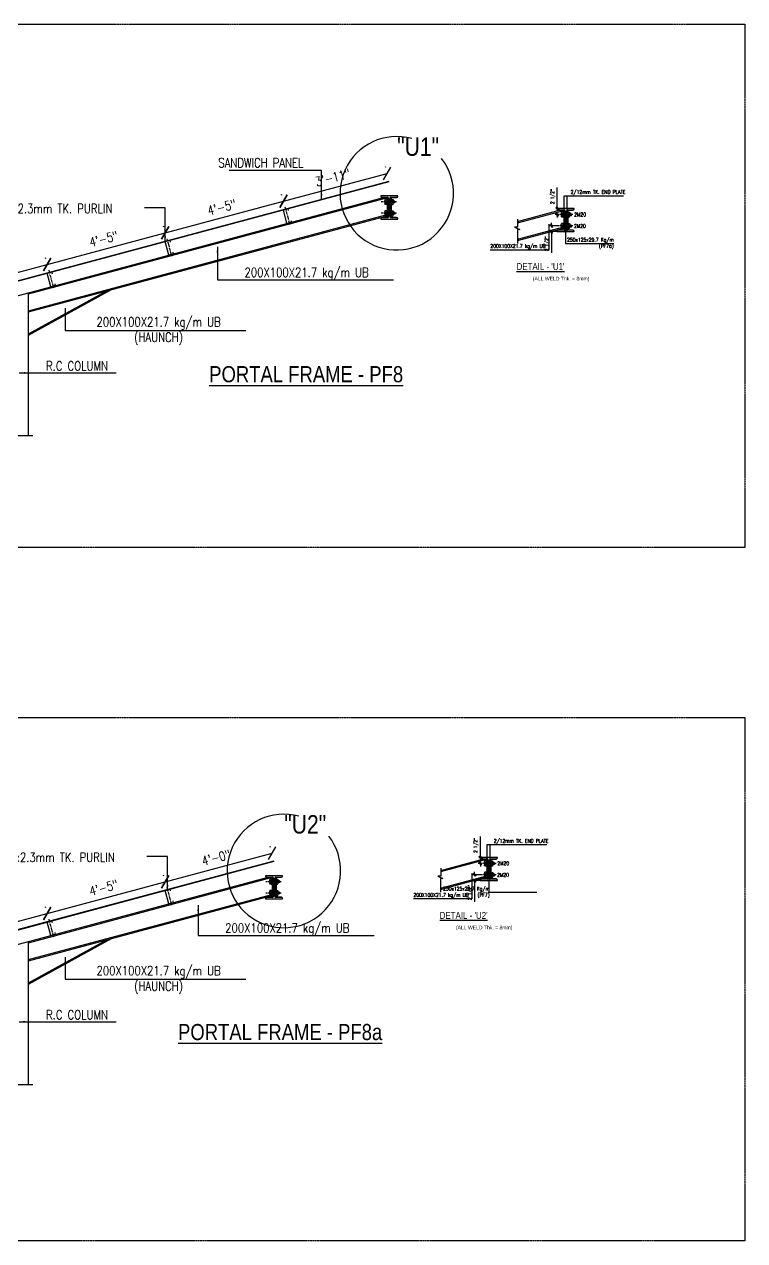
# Model space of a CAD drawing. Extents: x -95606 to 113309, y -42160 to -940.
# Drawn here: x 107417 to 107730, y -25404 to -24876 of the extents above; entities that cross this region are included whole.
import ezdxf

# ---------------------------------------------------------------- set-up
doc = ezdxf.new("R2010")
doc.units = 0
doc.header["$LTSCALE"] = 0.02
doc.header["$MEASUREMENT"] = 0
doc.header["$PDMODE"] = 3
doc.header["$PDSIZE"] = -2
for name, pattern in [('CENTER', [50.8, 31.75, -6.35, 6.35, -6.35]), ('CENTERX2', [101.6, 63.5, -12.7, 12.7, -12.7]), ('DASHEDX2', [1.5, 1, -0.5])]:
    doc.linetypes.add(name, pattern=pattern)
doc.layers.get('0').update_dxf_attribs({"linetype": 'CONTINUOUS'})
doc.layers.get('DEFPOINTS').update_dxf_attribs({"linetype": 'CONTINUOUS'})
for name, color, linetype in [('A-5T', 4, 'CONTINUOUS'), ('A-DIM', 1, 'CONTINUOUS'), ('A-GRID', 7, 'CENTERX2'), ('A-OL', 2, 'CONTINUOUS'), ('A-P FRAME', 4, 'CONTINUOUS'), ('dimentions', 8, 'CONTINUOUS'), ('EXLINE', 33, 'CONTINUOUS'), ('GUSSET', 1, 'CONTINUOUS'), ('OL', 2, 'CONTINUOUS'), ('S-DIM', 7, 'CONTINUOUS'), ('S-TXT', 2, 'CONTINUOUS'), ('ST', 131, 'CONTINUOUS')]:
    doc.layers.add(name, color=color, linetype=linetype)
doc.styles.add('ROMANS', font='romans.shx', dxfattribs={"width": 0.8})
doc.styles.get("Standard").update_dxf_attribs({"font": 'ISOCP'})
doc.styles.add('style9', font='romans.shx', dxfattribs={"width": 0.8, "height": 4})
doc.styles.add('T25-500', font='romans.shx', dxfattribs={"height": 125})
doc.dimstyles.new('DA16', dxfattribs={"dimscale": 16, "dimtxt": 0.1, "dimasz": 0.09375, "dimexe": 0, "dimexo": 0, "dimgap": 0.03125, "dimtad": 1, "dimdec": 0, "dimzin": 7, "dimdsep": 46, "dimlunit": 4, "dimtxsty": 'ROMANS', "dimcen": 0.09375, "dimclrd": 1, "dimclre": 1, "dimclrt": 2, "dimadec": 0, "dimazin": 0, "dimtfac": 0.03125, "dimtdec": 4, "dimtofl": 0, "dimtmove": 0, "dimatfit": 3, "dimfxl": 1, "dimfrac": 2, "dimtolj": 1, "dimtzin": 0, "dimarcsym": 0})
doc.dimstyles.new('TEXT-14', dxfattribs={"dimtxt": 4, "dimasz": 4.5, "dimexe": 3, "dimexo": 6, "dimgap": 2, "dimtad": 1, "dimdec": 0, "dimrnd": 0.5, "dimzin": 1, "dimdsep": 46, "dimlunit": 4, "dimtxsty": 'style9', "dimblk": 'OBLIQUE', "dimcen": 72.09, "dimclrd": 1, "dimclre": 1, "dimclrt": 2, "dimadec": 0, "dimazin": 0, "dimtfac": 1, "dimtdec": 0, "dimtofl": 0, "dimtmove": 0, "dimatfit": 3, "dimfxl": 1, "dimfrac": 2, "dimtolj": 1, "dimtzin": 0, "dimlwd": -1, "dimarcsym": 0})
doc.dimstyles.new('TK16', dxfattribs={"dimscale": 16, "dimtxt": 0.09375, "dimasz": 0.04, "dimexe": 0.0625, "dimexo": 0.015625, "dimgap": 0.046875, "dimtad": 1, "dimdec": 1, "dimzin": 11, "dimdsep": 46, "dimlunit": 4, "dimtxsty": 'ROMANS', "dimblk1": 'TK1', "dimblk2": 'TK1', "dimsah": 1, "dimcen": 0.09375, "dimclrd": 1, "dimclre": 1, "dimclrt": 2, "dimadec": 0, "dimazin": 0, "dimtfac": 1, "dimtofl": 0, "dimtmove": 0, "dimatfit": 3, "dimldrblk": 'TK1', "dimfxl": 1, "dimfrac": 2, "dimtolj": 1, "dimtzin": 9, "dimarcsym": 0})

# ---------------------------------------------------------------- blocks, each defined once
blk = doc.blocks.new('_Oblique')
at = {"color": 0, "linetype": 'ByBlock', "lineweight": -2}
blk.add_line((-0.5, -0.5), (0.5, 0.5), dxfattribs=at)
blk = doc.blocks.new('*D325')
at = {"layer": 'DEFPOINTS', "color": 0, "lineweight": -2, "transparency": 16777216}
for p in [(107427.28, -24980.38), (107428.17, -24983.69), (107376.89, -24997.43)]:
    blk.add_point(p, dxfattribs=at)
at = {"layer": 'dimentions', "color": 1, "lineweight": -2, "transparency": 16777216}
for p, q in [((107426.62, -24977.89), (107426.51, -24977.48)), ((107375.34, -24991.63), (107375.23, -24991.22))]:
    blk.add_line(p, q, dxfattribs=at)
at = {"layer": 'dimentions', "color": 1, "transparency": 16777216}
blk.add_line((107376.01, -24994.12), (107427.28, -24980.38), dxfattribs=at)
at = {"layer": 'dimentions', "color": 1, "transparency": 16777216, "xscale": 4.5, "yscale": 4.5, "zscale": 4.5}
for p, rotation in [((107427.28, -24980.38), 15.00000000018121), ((107376.01, -24994.12), 195.0000000001812)]:
    blk.add_blockref('_Oblique', p, dxfattribs=dict(at, rotation=rotation))
at = {"layer": 'dimentions', "color": 2, "transparency": 16777216, "insert": (107400.51, -24983.01), "char_height": 4, "attachment_point": 5, "rotation": 15, "style": 'style9'}
blk.add_mtext('\\A1;4\'-5"', dxfattribs=at)
blk = doc.blocks.new('*D326')
at = {"layer": 'DEFPOINTS', "color": 0, "lineweight": -2, "transparency": 16777216}
for p in [(107478.56, -24966.64), (107479.45, -24969.95), (107428.17, -24983.69)]:
    blk.add_point(p, dxfattribs=at)
at = {"layer": 'dimentions', "color": 1, "lineweight": -2, "transparency": 16777216}
for p, q in [((107477.89, -24964.15), (107477.78, -24963.74)), ((107426.62, -24977.89), (107426.51, -24977.48))]:
    blk.add_line(p, q, dxfattribs=at)
at = {"layer": 'dimentions', "color": 1, "transparency": 16777216}
blk.add_line((107427.28, -24980.38), (107478.56, -24966.64), dxfattribs=at)
at = {"layer": 'dimentions', "color": 1, "transparency": 16777216, "xscale": 4.5, "yscale": 4.5, "zscale": 4.5}
for p, rotation in [((107478.56, -24966.64), 15.00000000018121), ((107427.28, -24980.38), 195.0000000001812)]:
    blk.add_blockref('_Oblique', p, dxfattribs=dict(at, rotation=rotation))
at = {"layer": 'dimentions', "color": 2, "transparency": 16777216, "insert": (107451.79, -24969.28), "char_height": 4, "attachment_point": 5, "rotation": 15, "style": 'style9'}
blk.add_mtext('\\A1;4\'-5"', dxfattribs=at)
blk = doc.blocks.new('*D327')
at = {"layer": 'DEFPOINTS', "color": 0, "lineweight": -2, "transparency": 16777216}
for p in [(107529.84, -24952.9), (107530.72, -24956.21), (107479.45, -24969.95)]:
    blk.add_point(p, dxfattribs=at)
at = {"layer": 'dimentions', "color": 1, "transparency": 16777216}
blk.add_line((107478.56, -24966.64), (107529.84, -24952.9), dxfattribs=at)
at = {"layer": 'dimentions', "color": 1, "lineweight": -2, "transparency": 16777216}
for p, q in [((107529.17, -24950.41), (107529.06, -24950)), ((107477.89, -24964.15), (107477.78, -24963.74))]:
    blk.add_line(p, q, dxfattribs=at)
at = {"layer": 'dimentions', "color": 1, "transparency": 16777216, "xscale": 4.5, "yscale": 4.5, "zscale": 4.5}
for p, rotation in [((107529.84, -24952.9), 15.00000000018121), ((107478.56, -24966.64), 195.0000000001812)]:
    blk.add_blockref('_Oblique', p, dxfattribs=dict(at, rotation=rotation))
at = {"layer": 'dimentions', "color": 2, "transparency": 16777216, "insert": (107503.06, -24955.54), "char_height": 4, "attachment_point": 5, "rotation": 15, "style": 'style9'}
blk.add_mtext('\\A1;4\'-5"', dxfattribs=at)
blk = doc.blocks.new('*D328')
at = {"layer": 'DEFPOINTS', "color": 0, "lineweight": -2, "transparency": 16777216}
for p in [(107574.89, -24940.83), (107575.78, -24944.14), (107530.72, -24956.21)]:
    blk.add_point(p, dxfattribs=at)
at = {"layer": 'dimentions', "color": 1, "transparency": 16777216}
blk.add_line((107529.84, -24952.9), (107574.89, -24940.83), dxfattribs=at)
at = {"layer": 'dimentions', "color": 1, "lineweight": -2, "transparency": 16777216}
for p, q in [((107574.22, -24938.34), (107574.11, -24937.93)), ((107529.17, -24950.41), (107529.06, -24950))]:
    blk.add_line(p, q, dxfattribs=at)
at = {"layer": 'dimentions', "color": 1, "transparency": 16777216, "xscale": 4.5, "yscale": 4.5, "zscale": 4.5}
for p, rotation in [((107574.89, -24940.83), 14.99999999951967), ((107529.84, -24952.9), 194.9999999995196)]:
    blk.add_blockref('_Oblique', p, dxfattribs=dict(at, rotation=rotation))
at = {"layer": 'dimentions', "color": 2, "transparency": 16777216, "insert": (107551.23, -24942.63), "char_height": 4, "attachment_point": 5, "rotation": 15, "style": 'style9'}
blk.add_mtext('\\A1;3\'-11"', dxfattribs=at)
blk = doc.blocks.new('A$C6334769A')
at = {"layer": 'GUSSET'}
h = blk.add_hatch(dxfattribs=at)
h.set_pattern_fill('LINE', color=8, scale=33, angle=-90, style=0)
h.set_pattern_definition([(90, (48431.668, -199664.318), (4.125, 2e-16), [])])
edge = h.paths.add_edge_path()
edge.add_line((13, 8), (26, 8))
edge.add_ellipse((26, 2), major_axis=(4.24, -4.24), ratio=1, start_angle=45, end_angle=135, ccw=False)
edge.add_line((32, 2), (32, 0))
edge.add_line((32, 0), (32, -2))
edge.add_ellipse((26, -2), major_axis=(4.24, 4.24), ratio=1, start_angle=225, end_angle=315, ccw=False)
edge.add_line((26, -8), (19, -8))
edge.add_line((19, -8), (13, -8))
edge.add_ellipse((13, -2), major_axis=(4.24, -4.24), ratio=1, start_angle=315, end_angle=405)
edge.add_line((19, -2), (19, 0))
edge.add_line((19, 0), (19, 2))
edge.add_ellipse((13, 2), major_axis=(4.24, -4.24), ratio=1, start_angle=45, end_angle=135)
at = {"layer": 'A-OL', "color": 1}
for p, q in [((2, 23), (0, 23)), ((0, 23), (0, -24)), ((2, -24), (2, 23)), ((2, -24), (0, -24))]:
    blk.add_line(p, q, dxfattribs=at)
at = {"layer": 'OL', "linetype": 'DASHEDX2'}
for p, q in [((0, 8), (-16, 8)), ((0, -8), (-16, -8))]:
    blk.add_line(p, q, dxfattribs=at)
at = {"layer": 'OL'}
blk.add_line((24, -8), (2, -8), dxfattribs=at)
for points in [[(2, 22), (11, 22, -0.414214), (17, 16), (17, 18)], [(2, 8), (11, 8, 0.414214), (17, 14), (17, 18)], [(19, 0), (19, 2, 0.414214), (13, 8), (6, 8)], [(32, 0), (32, 2, 0.414214), (26, 8), (11, 8)], [(19, 0), (19, -2, -0.414214), (13, -8), (11, -8)], [(32, 0), (32, -2, -0.414214), (26, -8), (11, -8)], [(2, -8), (11, -8, -0.414214), (17, -14), (17, -13)], [(2, -22), (11, -22, 0.414214), (17, -16), (17, -13)]]:
    blk.add_lwpolyline(points, format="xyb", dxfattribs=at)
blk.add_lwpolyline([(21, -8), (20, -8), (2, -8)], dxfattribs=at)
blk = doc.blocks.new('A$C439C4E2A')
at = {"layer": 'A-OL', "color": 1}
for p, q in [((-2, 26), (0, 26)), ((-2, -27), (-2, 26)), ((0, 26), (0, -27)), ((-2, -27), (0, -27))]:
    blk.add_line(p, q, dxfattribs=at)
at = {"layer": 'OL', "linetype": 'DASHEDX2'}
for p, q in [((0, 8), (16, 8)), ((0, -8), (16, -8))]:
    blk.add_line(p, q, dxfattribs=at)
at = {"layer": 'OL'}
for points in [[(-23, 0), (-23, 2, -0.414214), (-17, 8), (-6, 8)], [(-23, 0), (-23, -2, 0.414214), (-17, -8), (-10, -8)], [(-2, 23), (-15, 23, 0.414214), (-21, 17), (-21, 16)], [(-2, 8), (-15, 8, -0.414214), (-21, 14), (-21, 16)], [(-2, -8), (-15, -8, 0.414214), (-21, -14), (-21, -16)], [(-2, -23), (-15, -23, -0.414214), (-21, -17), (-21, -16)]]:
    blk.add_lwpolyline(points, format="xyb", dxfattribs=at)
blk = doc.blocks.new('TK1')
at = {"color": 4, "linetype": 'Continuous'}
blk.add_line((-1, -1), (1, 1), dxfattribs=at)
at = {"color": 1, "linetype": 'ByBlock'}
blk.add_line((-1, 0), (1, 0), dxfattribs=at)
blk = doc.blocks.new('*D332')
at = {"layer": 'DEFPOINTS', "color": 0, "lineweight": -2, "transparency": 16777216}
for p in [(107647.79, -24956.11), (107648.73, -24958.69), (107648.8, -24958.69)]:
    blk.add_point(p, dxfattribs=at)
at = {"layer": 'ST', "color": 1, "lineweight": -2, "transparency": 16777216}
for p, q in [((107648.73, -24955.47), (107648.73, -24946.93)), ((107648.04, -24956.11), (107649.73, -24956.11)), ((107648.73, -24958.69), (107647.73, -24958.69)), ((107648.73, -24959.33), (107648.73, -24959.97))]:
    blk.add_line(p, q, dxfattribs=at)
at = {"layer": 'ST', "color": 1, "lineweight": -2, "transparency": 16777216, "xscale": 0.64, "yscale": 0.64, "zscale": 0.64}
for p, rotation in [((107648.73, -24956.11), 270), ((107648.73, -24958.69), 90)]:
    blk.add_blockref('TK1', p, dxfattribs=dict(at, rotation=rotation))
at = {"layer": 'ST', "color": 2, "transparency": 16777216, "insert": (107646.84, -24950.88), "char_height": 1.5, "attachment_point": 5, "rotation": 90, "style": 'ROMANS'}
blk.add_mtext('\\A1;2 1/2"', dxfattribs=at)
blk = doc.blocks.new('*D333')
at = {"layer": 'DEFPOINTS', "color": 0, "lineweight": -2, "transparency": 16777216}
for p in [(107649.06, -24963.63), (107646.2, -24966.11), (107649.06, -24966.11)]:
    blk.add_point(p, dxfattribs=at)
at = {"layer": 'ST', "color": 1, "lineweight": -2, "transparency": 16777216}
for p, q in [((107648.81, -24963.63), (107645.2, -24963.63)), ((107646.2, -24962.99), (107646.2, -24962.35)), ((107648.81, -24966.11), (107645.2, -24966.11)), ((107646.2, -24966.75), (107646.2, -24975.29))]:
    blk.add_line(p, q, dxfattribs=at)
at = {"layer": 'ST', "color": 1, "lineweight": -2, "transparency": 16777216, "xscale": 0.64, "yscale": 0.64, "zscale": 0.64}
for p, rotation in [((107646.2, -24963.63), 270), ((107646.2, -24966.11), 90)]:
    blk.add_blockref('TK1', p, dxfattribs=dict(at, rotation=rotation))
at = {"layer": 'ST', "color": 2, "transparency": 16777216, "insert": (107644.31, -24971.34), "char_height": 1.5, "attachment_point": 5, "rotation": 90, "style": 'ROMANS'}
blk.add_mtext('\\A1;2 1/2"', dxfattribs=at)
blk = doc.blocks.new('*D335')
at = {"layer": 'DEFPOINTS', "color": 0, "lineweight": -2, "transparency": 16777216}
for p in [(107427.28, -25261.93), (107428.17, -25265.24), (107376.89, -25278.97)]:
    blk.add_point(p, dxfattribs=at)
at = {"layer": 'dimentions', "color": 1, "lineweight": -2, "transparency": 16777216}
for p, q in [((107426.62, -25259.44), (107426.51, -25259.03)), ((107375.34, -25273.18), (107375.23, -25272.77))]:
    blk.add_line(p, q, dxfattribs=at)
at = {"layer": 'dimentions', "color": 1, "transparency": 16777216}
blk.add_line((107376.01, -25275.67), (107427.28, -25261.93), dxfattribs=at)
at = {"layer": 'dimentions', "color": 1, "transparency": 16777216, "xscale": 4.5, "yscale": 4.5, "zscale": 4.5}
for p, rotation in [((107427.28, -25261.93), 15.00000000018121), ((107376.01, -25275.67), 195.0000000001812)]:
    blk.add_blockref('_Oblique', p, dxfattribs=dict(at, rotation=rotation))
at = {"layer": 'dimentions', "color": 2, "transparency": 16777216, "insert": (107400.51, -25264.56), "char_height": 4, "attachment_point": 5, "rotation": 15, "style": 'style9'}
blk.add_mtext('\\A1;4\'-5"', dxfattribs=at)
blk = doc.blocks.new('*D336')
at = {"layer": 'DEFPOINTS', "color": 0, "lineweight": -2, "transparency": 16777216}
for p in [(107478.56, -25248.19), (107479.45, -25251.5), (107428.17, -25265.24)]:
    blk.add_point(p, dxfattribs=at)
at = {"layer": 'dimentions', "color": 1, "transparency": 16777216}
blk.add_line((107427.28, -25261.93), (107478.56, -25248.19), dxfattribs=at)
at = {"layer": 'dimentions', "color": 1, "lineweight": -2, "transparency": 16777216}
for p, q in [((107477.89, -25245.7), (107477.78, -25245.29)), ((107426.62, -25259.44), (107426.51, -25259.03))]:
    blk.add_line(p, q, dxfattribs=at)
at = {"layer": 'dimentions', "color": 1, "transparency": 16777216, "xscale": 4.5, "yscale": 4.5, "zscale": 4.5}
for p, rotation in [((107478.56, -25248.19), 15.00000000018121), ((107427.28, -25261.93), 195.0000000001812)]:
    blk.add_blockref('_Oblique', p, dxfattribs=dict(at, rotation=rotation))
at = {"layer": 'dimentions', "color": 2, "transparency": 16777216, "insert": (107451.79, -25250.82), "char_height": 4, "attachment_point": 5, "rotation": 15, "style": 'style9'}
blk.add_mtext('\\A1;4\'-5"', dxfattribs=at)
blk = doc.blocks.new('*D337')
at = {"layer": 'DEFPOINTS', "color": 0, "lineweight": -2, "transparency": 16777216}
for p in [(107524.89, -25235.77), (107525.78, -25239.08), (107479.45, -25251.5)]:
    blk.add_point(p, dxfattribs=at)
at = {"layer": 'dimentions', "color": 1, "lineweight": -2, "transparency": 16777216}
for p, q in [((107524.23, -25233.29), (107524.11, -25232.87)), ((107477.89, -25245.7), (107477.78, -25245.29))]:
    blk.add_line(p, q, dxfattribs=at)
at = {"layer": 'dimentions', "color": 1, "transparency": 16777216}
blk.add_line((107478.56, -25248.19), (107524.89, -25235.77), dxfattribs=at)
at = {"layer": 'dimentions', "color": 1, "transparency": 16777216, "xscale": 4.5, "yscale": 4.5, "zscale": 4.5}
for p, rotation in [((107524.89, -25235.77), 14.99999999972998), ((107478.56, -25248.19), 194.99999999973)]:
    blk.add_blockref('_Oblique', p, dxfattribs=dict(at, rotation=rotation))
at = {"layer": 'dimentions', "color": 2, "transparency": 16777216, "insert": (107500.59, -25237.75), "char_height": 4, "attachment_point": 5, "rotation": 15, "style": 'style9'}
blk.add_mtext('\\A1;4\'-0"', dxfattribs=at)
blk = doc.blocks.new('*D342')
at = {"layer": 'DEFPOINTS', "color": 0, "lineweight": -2, "transparency": 16777216}
for p in [(107614.41, -25237.66), (107615.35, -25240.24), (107615.42, -25240.24)]:
    blk.add_point(p, dxfattribs=at)
at = {"layer": 'ST', "color": 1, "lineweight": -2, "transparency": 16777216}
for p, q in [((107615.35, -25237.02), (107615.35, -25228.48)), ((107614.66, -25237.66), (107616.35, -25237.66)), ((107615.35, -25240.24), (107614.35, -25240.24)), ((107615.35, -25240.88), (107615.35, -25241.52))]:
    blk.add_line(p, q, dxfattribs=at)
at = {"layer": 'ST', "color": 1, "lineweight": -2, "transparency": 16777216, "xscale": 0.64, "yscale": 0.64, "zscale": 0.64}
for p, rotation in [((107615.35, -25237.66), 270), ((107615.35, -25240.24), 90)]:
    blk.add_blockref('TK1', p, dxfattribs=dict(at, rotation=rotation))
at = {"layer": 'ST', "color": 2, "transparency": 16777216, "insert": (107613.46, -25232.43), "char_height": 1.5, "attachment_point": 5, "rotation": 90, "style": 'ROMANS'}
blk.add_mtext('\\A1;2 1/2"', dxfattribs=at)
blk = doc.blocks.new('*D343')
at = {"layer": 'DEFPOINTS', "color": 0, "lineweight": -2, "transparency": 16777216}
for p in [(107612.82, -25247.66), (107615.68, -25245.18), (107615.68, -25247.66)]:
    blk.add_point(p, dxfattribs=at)
at = {"layer": 'ST', "color": 1, "lineweight": -2, "transparency": 16777216}
for p, q in [((107615.43, -25245.18), (107611.82, -25245.18)), ((107615.43, -25247.66), (107611.82, -25247.66)), ((107612.82, -25244.54), (107612.82, -25243.9)), ((107612.82, -25248.3), (107612.82, -25256.84))]:
    blk.add_line(p, q, dxfattribs=at)
at = {"layer": 'ST', "color": 1, "lineweight": -2, "transparency": 16777216, "xscale": 0.64, "yscale": 0.64, "zscale": 0.64}
for p, rotation in [((107612.82, -25245.18), 270), ((107612.82, -25247.66), 90)]:
    blk.add_blockref('TK1', p, dxfattribs=dict(at, rotation=rotation))
at = {"layer": 'ST', "color": 2, "transparency": 16777216, "insert": (107610.93, -25252.89), "char_height": 1.5, "attachment_point": 5, "rotation": 90, "style": 'ROMANS'}
blk.add_mtext('\\A1;2 1/2"', dxfattribs=at)

msp = doc.modelspace()

# ---------------------------------------------------------------- hatches: boundary and pattern name
at = {"layer": 'A-DIM', "ltscale": 2}
h = msp.add_hatch(dxfattribs=at)
h.set_pattern_fill('ANSI31', color=256, scale=2.452247, style=0)
h.set_pattern_definition([(45, (55165.5053, 10106.93255), (-0.216750051, 0.216750051), [])])
edge = h.paths.add_edge_path()
edge.add_line((107576.512, -24951.312), (107576.659, -24951.312))
edge.add_line((107576.659, -24951.312), (107576.659, -24959.939))
edge.add_line((107576.659, -24959.939), (107576.512, -24959.939))
edge.add_arc((107576.512, -24959.595), 0.343, 180, 270, ccw=False)
edge.add_line((107576.169, -24959.595), (107576.169, -24951.655))
edge.add_arc((107576.512, -24951.655), 0.343, 450, 540, ccw=False)
edge = h.paths.add_edge_path()
edge.add_arc((107575.041, -24951.655), 0.343, 360, 450, ccw=False)
edge.add_line((107575.384, -24951.655), (107575.384, -24959.595))
edge.add_arc((107575.041, -24959.595), 0.343, 270, 360.02122, ccw=False)
edge.add_line((107575.041, -24959.939), (107574.894, -24959.939))
edge.add_line((107574.894, -24959.939), (107574.894, -24951.312))
edge.add_line((107574.894, -24951.312), (107575.041, -24951.312))
h = msp.add_hatch(dxfattribs=at)
h.set_pattern_fill('ANSI31', color=256, scale=2.452247, style=0)
h.set_pattern_definition([(45, (55078.00557, 10101.4497), (-0.216750051, 0.216750051), [])])
edge = h.paths.add_edge_path()
edge.add_line((107653.112, -24956.795), (107653.259, -24956.795))
edge.add_line((107653.259, -24956.795), (107653.259, -24965.421))
edge.add_line((107653.259, -24965.421), (107653.112, -24965.421))
edge.add_arc((107653.112, -24965.078), 0.343, 180, 270, ccw=False)
edge.add_line((107652.769, -24965.078), (107652.769, -24957.138))
edge.add_arc((107653.112, -24957.138), 0.343, 450, 540, ccw=False)
edge = h.paths.add_edge_path()
edge.add_arc((107651.641, -24957.138), 0.343, 360, 450, ccw=False)
edge.add_line((107651.984, -24957.138), (107651.984, -24965.078))
edge.add_arc((107651.641, -24965.078), 0.343, 270, 360.02122, ccw=False)
edge.add_line((107651.641, -24965.421), (107651.494, -24965.421))
edge.add_line((107651.494, -24965.421), (107651.494, -24956.795))
edge.add_line((107651.494, -24956.795), (107651.641, -24956.795))
h = msp.add_hatch(dxfattribs=at)
h.set_pattern_fill('ANSI31', color=256, scale=2.452247, style=0)
h.set_pattern_definition([(45, (55044.62628, 9819.90045), (-0.216750051, 0.216750051), [])])
edge = h.paths.add_edge_path()
edge.add_line((107619.733, -25238.344), (107619.88, -25238.344))
edge.add_line((107619.88, -25238.344), (107619.88, -25246.971))
edge.add_line((107619.88, -25246.971), (107619.733, -25246.971))
edge.add_arc((107619.733, -25246.627), 0.343, 180, 270, ccw=False)
edge.add_line((107619.389, -25246.627), (107619.389, -25238.687))
edge.add_arc((107619.733, -25238.687), 0.343, 450, 540, ccw=False)
edge = h.paths.add_edge_path()
edge.add_arc((107618.261, -25238.687), 0.343, 360, 450, ccw=False)
edge.add_line((107618.605, -25238.687), (107618.605, -25246.627))
edge.add_arc((107618.261, -25246.627), 0.343, 270, 360.02122, ccw=False)
edge.add_line((107618.261, -25246.971), (107618.114, -25246.971))
edge.add_line((107618.114, -25246.971), (107618.114, -25238.344))
edge.add_line((107618.114, -25238.344), (107618.261, -25238.344))
h = msp.add_hatch(dxfattribs=at)
h.set_pattern_fill('ANSI31', color=256, scale=2.452247, style=0)
h.set_pattern_definition([(45, (55115.50687, 9811.98623), (-0.216750051, 0.216750051), [])])
edge = h.paths.add_edge_path()
edge.add_line((107526.514, -25246.258), (107526.661, -25246.258))
edge.add_line((107526.661, -25246.258), (107526.661, -25254.885))
edge.add_line((107526.661, -25254.885), (107526.514, -25254.885))
edge.add_arc((107526.514, -25254.542), 0.343, 180, 270, ccw=False)
edge.add_line((107526.17, -25254.542), (107526.17, -25246.601))
edge.add_arc((107526.514, -25246.601), 0.343, 450, 540, ccw=False)
edge = h.paths.add_edge_path()
edge.add_arc((107525.042, -25246.601), 0.343, 360, 450, ccw=False)
edge.add_line((107525.386, -25246.601), (107525.386, -25254.541))
edge.add_arc((107525.042, -25254.542), 0.343, 270, 360.02122, ccw=False)
edge.add_line((107525.042, -25254.885), (107524.895, -25254.885))
edge.add_line((107524.895, -25254.885), (107524.895, -25246.258))
edge.add_line((107524.895, -25246.258), (107525.042, -25246.258))

# ---------------------------------------------------------------- linework, layer by layer
for p, q in [((107419.206, -24993.096), (107575.115, -24951.32)), ((107574.894, -24951.312), (107574.894, -24959.939)), ((107576.659, -24951.312), (107576.659, -24959.939)), ((107631.482, -24962.218), (107651.494, -24956.856)), ((107651.494, -24956.795), (107651.494, -24965.421)), ((107653.259, -24956.795), (107653.259, -24965.421)), ((107419.22, -25000.409), (107574.894, -24958.697)), ((107631.437, -24969.407), (107651.494, -24964.033)), ((107419.22, -25010.452), (107453.188, -24991.82)), ((107598.102, -25243.768), (107618.114, -25238.405)), ((107618.114, -25238.344), (107618.114, -25246.971)), ((107619.88, -25238.344), (107619.88, -25246.971)), ((107419.206, -25274.645), (107525.117, -25246.266)), ((107524.895, -25246.258), (107524.895, -25254.885)), ((107526.661, -25246.258), (107526.661, -25254.885)), ((107598.058, -25250.956), (107618.114, -25245.582)), ((107419.22, -25281.959), (107524.774, -25253.676)), ((107419.22, -25292.001), (107453.188, -25273.369))]:
    msp.add_line(p, q, dxfattribs=at)
at = {"layer": 'A-DIM', "color": 4, "ltscale": 2}
for centre in [(107579.03, -24949.44), (107530.042, -25243.498)]:
    msp.add_arc(centre, 24.629, 74.70943, 37.90357, dxfattribs=at)
at = {"layer": 'A-GRID'}
for p, q in [((107530.491, -24955.344), (107532.537, -24962.977)), ((107578.896, -24953.205), (107572.198, -24953.205)), ((107578.896, -24958.146), (107572.198, -24958.146)), ((107655.496, -24958.688), (107648.798, -24958.688)), ((107655.496, -24963.629), (107648.798, -24963.629)), ((107479.238, -24969.17), (107481.283, -24976.804)), ((107427.953, -24982.878), (107429.999, -24990.512)), ((107622.117, -25240.238), (107615.419, -25240.238)), ((107528.897, -25248.152), (107522.2, -25248.152)), ((107622.117, -25245.178), (107615.419, -25245.178)), ((107479.238, -25250.719), (107481.283, -25258.353)), ((107528.897, -25253.093), (107522.2, -25253.093)), ((107427.953, -25264.427), (107429.999, -25272.061))]:
    msp.add_line(p, q, dxfattribs=at)
at = {"layer": 'A-OL', "color": 1}
for points in [[(107631.481, -24960.736), (107631.482, -24964.213), (107630.175, -24964.215), (107632.391, -24965.174), (107631.436, -24965.176), (107631.438, -24971.181)], [(107421.042, -25054.692), (107412.917, -25054.692), (107412.917, -25053.385), (107411.954, -25055.599), (107411.954, -25054.644), (107404.583, -25054.644)], [(107598.102, -25242.285), (107598.103, -25245.762), (107596.796, -25245.764), (107599.011, -25246.724), (107598.057, -25246.725), (107598.059, -25252.73)], [(107421.042, -25336.242), (107412.917, -25336.242), (107412.917, -25334.934), (107411.954, -25337.148), (107411.954, -25336.194), (107404.583, -25336.194)]]:
    msp.add_lwpolyline(points, dxfattribs=at)
at = {"layer": 'A-P FRAME', "color": 3, "ltscale": 7}
for p, q in [((107579.475, -24950.625), (107572.078, -24950.625)), ((107572.176, -24950.625), (107572.176, -24950.772)), ((107572.618, -24951.214), (107575.041, -24951.214)), ((107575.482, -24951.655), (107575.482, -24959.595)), ((107576.071, -24959.595), (107576.071, -24951.655)), ((107576.512, -24951.214), (107578.935, -24951.214)), ((107579.376, -24950.772), (107579.376, -24950.625)), ((107656.075, -24956.108), (107648.678, -24956.108)), ((107648.776, -24956.108), (107648.776, -24956.255)), ((107649.218, -24956.697), (107651.641, -24956.697)), ((107652.082, -24957.138), (107652.082, -24965.078)), ((107652.671, -24965.078), (107652.671, -24957.138)), ((107653.112, -24956.697), (107655.535, -24956.697)), ((107655.976, -24956.255), (107655.976, -24956.108)), ((107572.078, -24960.625), (107579.475, -24960.625)), ((107572.176, -24960.478), (107572.176, -24960.625)), ((107575.041, -24960.037), (107572.618, -24960.037)), ((107578.935, -24960.037), (107576.512, -24960.037)), ((107579.376, -24960.625), (107579.376, -24960.478)), ((107648.678, -24966.108), (107656.075, -24966.108)), ((107648.776, -24965.961), (107648.776, -24966.108)), ((107651.641, -24965.52), (107649.218, -24965.52)), ((107655.535, -24965.52), (107653.112, -24965.52)), ((107655.976, -24966.108), (107655.976, -24965.961)), ((107622.695, -25237.657), (107615.299, -25237.657)), ((107615.397, -25237.657), (107615.397, -25237.804)), ((107622.597, -25237.804), (107622.597, -25237.657)), ((107615.839, -25238.246), (107618.261, -25238.246)), ((107618.703, -25238.687), (107618.703, -25246.627)), ((107619.291, -25246.627), (107619.291, -25238.687)), ((107619.733, -25238.246), (107622.156, -25238.246)), ((107529.476, -25245.572), (107522.08, -25245.572)), ((107522.178, -25245.572), (107522.178, -25245.719)), ((107522.619, -25246.16), (107525.042, -25246.16)), ((107525.484, -25246.601), (107525.484, -25254.542)), ((107526.072, -25254.542), (107526.072, -25246.601)), ((107526.514, -25246.16), (107528.937, -25246.16)), ((107529.378, -25245.719), (107529.378, -25245.572)), ((107615.299, -25247.657), (107622.695, -25247.657)), ((107615.397, -25247.51), (107615.397, -25247.657)), ((107618.261, -25247.069), (107615.839, -25247.069)), ((107622.156, -25247.069), (107619.733, -25247.069)), ((107622.597, -25247.657), (107622.597, -25247.51)), ((107522.08, -25255.572), (107529.476, -25255.572)), ((107522.178, -25255.424), (107522.178, -25255.572)), ((107525.042, -25254.983), (107522.619, -25254.983)), ((107528.937, -25254.983), (107526.514, -25254.983)), ((107529.378, -25255.572), (107529.378, -25255.424))]:
    msp.add_line(p, q, dxfattribs=at)
at = {"layer": 'A-P FRAME', "color": 4}
for p, q in [((107572.078, -24950.625), (107572.078, -24950.772)), ((107572.618, -24951.312), (107575.041, -24951.312)), ((107575.384, -24951.655), (107575.384, -24959.595)), ((107576.169, -24959.595), (107576.169, -24951.655)), ((107576.512, -24951.312), (107578.935, -24951.312)), ((107579.475, -24950.772), (107579.475, -24950.625)), ((107648.678, -24956.108), (107648.678, -24956.255)), ((107649.218, -24956.795), (107651.641, -24956.795)), ((107651.984, -24957.138), (107651.984, -24965.078)), ((107652.769, -24965.078), (107652.769, -24957.138)), ((107653.112, -24956.795), (107655.535, -24956.795)), ((107656.075, -24956.255), (107656.075, -24956.108)), ((107572.078, -24960.478), (107572.078, -24960.625)), ((107575.041, -24959.939), (107572.618, -24959.939)), ((107578.935, -24959.939), (107576.512, -24959.939)), ((107579.475, -24960.625), (107579.475, -24960.478)), ((107648.678, -24965.961), (107648.678, -24966.108)), ((107651.641, -24965.421), (107649.218, -24965.421)), ((107655.535, -24965.421), (107653.112, -24965.421)), ((107656.075, -24966.108), (107656.075, -24965.961)), ((107615.299, -25237.657), (107615.299, -25237.804)), ((107622.695, -25237.804), (107622.695, -25237.657)), ((107615.839, -25238.344), (107618.261, -25238.344)), ((107618.605, -25238.687), (107618.605, -25246.627)), ((107619.389, -25246.627), (107619.389, -25238.687)), ((107619.733, -25238.344), (107622.156, -25238.344)), ((107522.08, -25245.572), (107522.08, -25245.719)), ((107522.619, -25246.258), (107525.042, -25246.258)), ((107525.386, -25246.602), (107525.386, -25254.541)), ((107526.17, -25254.542), (107526.17, -25246.601)), ((107526.514, -25246.258), (107528.936, -25246.258)), ((107529.476, -25245.719), (107529.476, -25245.572)), ((107615.299, -25247.51), (107615.299, -25247.657)), ((107618.261, -25246.971), (107615.839, -25246.971)), ((107622.156, -25246.971), (107619.733, -25246.971)), ((107622.695, -25247.657), (107622.695, -25247.51)), ((107522.08, -25255.424), (107522.08, -25255.572)), ((107525.042, -25254.885), (107522.619, -25254.885)), ((107528.937, -25254.885), (107526.514, -25254.885)), ((107529.476, -25255.572), (107529.476, -25255.424))]:
    msp.add_line(p, q, dxfattribs=at)
at = {"layer": 'A-P FRAME', "color": 2, "ltscale": 7}
for p, q in [((107653.848, -24958.301), (107652.082, -24958.301)), ((107653.848, -24959.086), (107652.082, -24959.086)), ((107653.848, -24963.242), (107652.082, -24963.242)), ((107653.848, -24964.027), (107652.082, -24964.027)), ((107620.468, -25239.85), (107618.703, -25239.85)), ((107620.468, -25240.635), (107618.703, -25240.635)), ((107620.468, -25244.791), (107618.703, -25244.791)), ((107620.468, -25245.576), (107618.703, -25245.576))]:
    msp.add_line(p, q, dxfattribs=at)
at = {"layer": 'A-P FRAME', "color": 3}
for points in [[(107533.104, -24961.231), (107533.311, -24962.004), (107531.379, -24962.521), (107529.805, -24956.649), (107531.737, -24956.131), (107531.944, -24956.904)], [(107481.828, -24974.971), (107482.035, -24975.743), (107480.103, -24976.261), (107478.529, -24970.388), (107480.461, -24969.87), (107480.668, -24970.643)], [(107430.551, -24988.71), (107430.758, -24989.483), (107428.826, -24990), (107427.253, -24984.128), (107429.185, -24983.61), (107429.392, -24984.383)], [(107481.828, -25256.52), (107482.035, -25257.293), (107480.103, -25257.81), (107478.529, -25251.937), (107480.461, -25251.42), (107480.668, -25252.192)], [(107430.551, -25270.259), (107430.758, -25271.032), (107428.826, -25271.55), (107427.253, -25265.677), (107429.185, -25265.159), (107429.392, -25265.932)]]:
    msp.add_lwpolyline(points, dxfattribs=at)
at = {"layer": 'A-P FRAME', "color": 4}
for centre, radius, start, end in [((107572.618, -24950.772), 0.539, 180, 270), ((107575.041, -24951.655), 0.343, 359.97877, 90), ((107576.512, -24951.655), 0.343, 90, 180), ((107578.935, -24950.772), 0.539, 270, 360), ((107578.935, -24950.772), 0.539, 269.98838, 270.00008), ((107649.218, -24956.255), 0.539, 180, 270), ((107651.641, -24957.138), 0.343, 359.97877, 90), ((107653.112, -24957.138), 0.343, 90, 180), ((107655.535, -24956.255), 0.539, 270, 360), ((107655.535, -24956.255), 0.539, 269.98838, 270.00008), ((107572.618, -24960.478), 0.539, 90, 180), ((107575.041, -24959.595), 0.343, 269.97878, 0.02122), ((107576.512, -24959.595), 0.343, 180, 270), ((107578.935, -24960.478), 0.539, 0, 90), ((107649.218, -24965.961), 0.539, 90, 180), ((107651.641, -24965.078), 0.343, 269.97878, 0.02122), ((107653.112, -24965.078), 0.343, 180, 270), ((107655.535, -24965.961), 0.539, 0, 90), ((107615.839, -25237.804), 0.539, 180, 270), ((107622.156, -25237.804), 0.539, 270, 360), ((107618.261, -25238.687), 0.343, 359.97877, 90), ((107619.733, -25238.687), 0.343, 90, 180), ((107622.156, -25237.804), 0.539, 269.98838, 270.00008), ((107522.619, -25245.719), 0.539, 180, 270), ((107525.042, -25246.601), 0.343, 359.97877, 90), ((107526.514, -25246.601), 0.343, 90, 180), ((107528.937, -25245.719), 0.539, 269.98838, 270.00008), ((107528.937, -25245.719), 0.539, 270, 360), ((107615.839, -25247.51), 0.539, 90, 180), ((107618.261, -25246.627), 0.343, 269.97878, 0.02122), ((107619.733, -25246.627), 0.343, 180, 270), ((107622.156, -25247.51), 0.539, 0, 90), ((107522.619, -25255.424), 0.539, 90, 180), ((107525.042, -25254.542), 0.343, 269.97878, 0.02122), ((107526.514, -25254.542), 0.343, 180, 270), ((107528.937, -25255.424), 0.539, 0, 90)]:
    msp.add_arc(centre, radius, start, end, dxfattribs=at)
at = {"layer": 'A-P FRAME', "color": 3, "ltscale": 7}
for centre, start, end in [((107572.618, -24950.772), 180, 270), ((107575.041, -24951.655), 0, 90), ((107576.512, -24951.655), 90, 180), ((107578.935, -24950.772), 270, 360), ((107649.218, -24956.255), 180, 270), ((107651.641, -24957.138), 0, 90), ((107653.112, -24957.138), 90, 180), ((107655.535, -24956.255), 270, 360), ((107572.618, -24960.478), 90, 180), ((107575.041, -24959.595), 270, 0), ((107576.512, -24959.595), 180, 270), ((107578.935, -24960.478), 0, 90), ((107649.218, -24965.961), 90, 180), ((107651.641, -24965.078), 270, 0), ((107653.112, -24965.078), 180, 270), ((107655.535, -24965.961), 0, 90), ((107615.839, -25237.804), 180, 270), ((107622.156, -25237.804), 270, 360), ((107618.261, -25238.687), 0, 90), ((107619.733, -25238.687), 90, 180), ((107522.619, -25245.719), 180, 270), ((107525.042, -25246.601), 0, 90), ((107526.514, -25246.601), 90, 180), ((107528.937, -25245.719), 270, 360), ((107615.839, -25247.51), 90, 180), ((107618.261, -25246.627), 270, 0), ((107619.733, -25246.627), 180, 270), ((107622.156, -25247.51), 0, 90), ((107522.619, -25255.424), 90, 180), ((107525.042, -25254.542), 270, 0), ((107526.514, -25254.542), 180, 270), ((107528.937, -25255.424), 0, 90)]:
    msp.add_arc(centre, 0.441, start, end, dxfattribs=at)
at = {"layer": 'EXLINE', "color": 4}
for p, q in [((107325.56, -25011.181), (107575.776, -24944.135)), ((107325.56, -25011.376), (107575.776, -24944.331)), ((107325.56, -25292.73), (107525.778, -25239.081)), ((107325.56, -25292.925), (107525.778, -25239.277))]:
    msp.add_line(p, q, dxfattribs=at)
at = {"layer": 'EXLINE', "color": 2}
for p, q in [((107330.598, -25016.321), (107573.214, -24951.312)), ((107631.481, -24961.701), (107650.157, -24956.697)), ((107419.22, -25000.927), (107574.894, -24959.215)), ((107631.437, -24969.924), (107651.494, -24964.55)), ((107419.22, -25011.022), (107455.22, -24991.275)), ((107598.102, -25243.25), (107616.778, -25238.246)), ((107330.598, -25297.87), (107523.215, -25246.258)), ((107598.058, -25251.474), (107618.114, -25246.1)), ((107419.22, -25282.476), (107524.774, -25254.193)), ((107419.22, -25292.572), (107455.22, -25272.825))]:
    msp.add_line(p, q, dxfattribs=at)
at = {"layer": 'EXLINE', "ltscale": 2}
for p, q in [((107419.22, -25054.494), (107419.22, -24992.569)), ((107419.22, -25336.043), (107419.22, -25274.118))]:
    msp.add_line(p, q, dxfattribs=at)
at = {"layer": 'S-TXT', "color": 5, "linetype": 'CENTER', "lineweight": -2}
for points in [[(107170.163, -24876.146), (107730.076, -24876.146), (107730.076, -25103.084), (107170.163, -25103.084)], [(107170.163, -25176.983), (107730.076, -25176.983), (107730.076, -25403.921), (107170.163, -25403.921)]]:
    msp.add_lwpolyline(points, close=True, dxfattribs=at)

# ---------------------------------------------------------------- block references
at = {"layer": 'A-P FRAME', "color": 2, "ltscale": 7, "xscale": 0.04904493787201732, "yscale": 0.04904493787201732, "zscale": 0.04904493787201732}
for p in [(107576.659, -24953.205), (107576.659, -24958.146), (107653.259, -24958.688), (107653.259, -24963.629), (107619.88, -25240.238), (107526.661, -25248.152), (107619.88, -25245.178), (107526.661, -25253.093)]:
    msp.add_blockref('A$C6334769A', p, dxfattribs=at)
at = {"layer": 'OL', "xscale": 0.04904493787201732, "yscale": 0.04904493787201732, "zscale": 0.04904493787201732}
for p in [(107574.894, -24953.205), (107574.894, -24958.146), (107651.494, -24958.688), (107651.494, -24963.629), (107618.114, -25240.238), (107524.895, -25248.152), (107618.114, -25245.178), (107524.895, -25253.093)]:
    msp.add_blockref('A$C439C4E2A', p, dxfattribs=at)

# ---------------------------------------------------------------- texts
at = {"layer": 'A-5T'}
for s, insert, char_height, attachment_point in [("{\\fSwis721 Cn BT|b0|i0|c0|p34;\\L\\C4;\\P\\H1.5x;DETAIL - 'U1'}", (107651.846, -24976.394), 2, 3), ('{\\fSwis721 Cn BT|b0|i0|c0|p34;\\C4;(ALL WELD Thk. = 8mm)}', (107662.644, -24985.693), 1.6, 3), ('{\\fSwis721 Cn BT|b0|i0|c0|p34;\\L\\C4;PORTAL FRAME - PF8}', (107539.709, -25024.449), 7, 2), ("{\\fSwis721 Cn BT|b0|i0|c0|p34;\\L\\C4;\\P\\H1.5x;DETAIL - 'U2'}", (107618.466, -25257.943), 2, 3), ('{\\fSwis721 Cn BT|b0|i0|c0|p34;\\C4;(ALL WELD Thk. = 8mm)}', (107629.265, -25267.242), 1.6, 3), ('{\\fSwis721 Cn BT|b0|i0|c0|p34;\\L\\C4;PORTAL FRAME - PF8a}', (107528.401, -25309.894), 7, 2)]:
    msp.add_mtext(s, dxfattribs=dict(at, insert=insert, char_height=char_height, attachment_point=attachment_point))
at = {"layer": 'A-DIM', "color": 4, "ltscale": 2, "char_height": 8, "attachment_point": 9, "style": 'T25-500'}
for s, insert in [('{\\fSwis721 Cn BT|b0|i0|c0|p34;"U1"}', (107597.401, -24933.332)), ('{\\fSwis721 Cn BT|b0|i0|c0|p34;"U2"}', (107548.412, -25227.391))]:
    msp.add_mtext(s, dxfattribs=dict(at, insert=insert))
at = {"layer": 'dimentions', "color": 2, "char_height": 4, "attachment_point": 5, "style": 'style9'}
for s, insert, width in [('SANDWICH PANEL ', (107520.035, -24936.239), 2568.13945), ('150x50x20x2.3mm TK. PURLIN', (107421.897, -24956.1), 2568.13945), ('R.C COLUMN', (107440.219, -25024.367), 104.19387), ('150x50x20x2.3mm TK. PURLIN', (107422.912, -25237.573), 2568.13945), ('R.C COLUMN', (107440.219, -25305.916), 104.19387)]:
    msp.add_mtext(s, dxfattribs=dict(at, insert=insert, width=width))
for s, insert in [('200X100X21.7 kg/m UB', (107539.871, -24984.45)), ('200X100X21.7 kg/m UB\\P(HAUNCH)', (107475.631, -25009.239)), ('200X100X21.7 kg/m UB', (107531.497, -25268.913)), ('200X100X21.7 kg/m UB\\P(HAUNCH)', (107475.631, -25290.788))]:
    msp.add_mtext_dynamic_manual_height_columns(s, width=2568.13945, gutter_width=12.5, heights=[0], dxfattribs=dict(at, insert=insert))
at = {"layer": 'S-DIM', "color": 2, "char_height": 1.6, "attachment_point": 6, "style": 'ROMANS'}
for s, insert in [('2/12mm TK. END PLATE', (107678.319, -24949.156)), ('250x125x29.7 Kg/m\\P(PF7a)', (107673.215, -24971.241)), ('2/12mm TK. END PLATE', (107644.94, -25230.705)), ('250x125x29.7 Kg/m\\P(PF7)', (107619.377, -25252.791))]:
    msp.add_mtext(s, dxfattribs=dict(at, insert=insert))
at = {"layer": 'S-DIM', "color": 2, "char_height": 1.6, "width": 2568.13945, "attachment_point": 6, "style": 'ROMANS'}
for insert in [(107661.181, -24958.662), (107661.099, -24963.644), (107627.802, -25240.212), (107627.72, -25245.193)]:
    msp.add_mtext('2M20', dxfattribs=dict(at, insert=insert))
at = {"layer": 'S-DIM', "color": 2, "char_height": 1.6, "attachment_point": 4, "style": 'ROMANS'}
for insert in [(107619.669, -24972.629), (107586.289, -25254.178)]:
    msp.add_mtext_dynamic_manual_height_columns('200X100X21.7 kg/m UB', width=2568.13945, gutter_width=12.5, heights=[0], dxfattribs=dict(at, insert=insert))

# ---------------------------------------------------------------- dimensions: what is measured, and where the dimension line sits
at = {"layer": 'dimentions'}
for p1, p2, picture, middle in [((107530.722, -24956.207), (107575.776, -24944.135), '*D328', (107551.229, -24942.63)), ((107479.446, -24969.947), (107530.722, -24956.207), '*D327', (107503.064, -24955.536)), ((107428.17, -24983.686), (107479.446, -24969.947), '*D326', (107451.787, -24969.275)), ((107376.893, -24997.426), (107428.17, -24983.686), '*D325', (107400.511, -24983.015)), ((107479.446, -25251.496), (107525.778, -25239.081), '*D337', (107500.591, -25237.747)), ((107428.17, -25265.235), (107479.446, -25251.496), '*D336', (107451.787, -25250.824)), ((107376.893, -25278.975), (107428.17, -25265.235), '*D335', (107400.511, -25264.564))]:
    dim = msp.add_aligned_dim(p1=p1, p2=p2, distance=3.426, dimstyle='TEXT-14', override={"dimdec": 0, "dimfxl": 0.09375}, dxfattribs=at)
    dim.commit()
    dim.dimension.update_dxf_attribs({"geometry": picture, "text_midpoint": middle})
at = {"layer": 'ST', "color": 0}
for base, p1, p2, picture, middle in [((107648.732, -24958.688), (107647.792, -24956.108), (107648.798, -24958.688), '*D332', (107648.732, -24950.878)), ((107615.353, -25240.238), (107614.412, -25237.657), (107615.419, -25240.238), '*D342', (107615.353, -25232.427))]:
    dim = msp.add_linear_dim(base=base, p1=p1, p2=p2, angle=90, dimstyle='TK16', override={"dimfxl": 1.25, "dimfxlon": 1}, dxfattribs=at)
    dim.commit()
    dim.dimension.update_dxf_attribs({"geometry": picture, "text_midpoint": middle, "dimtype": 160})
for base, p1, p2, picture, middle in [((107646.202, -24966.108), (107649.058, -24963.629), (107649.058, -24966.108), '*D333', (107644.309, -24971.338)), ((107612.823, -25247.657), (107615.679, -25245.178), (107615.679, -25247.657), '*D343', (107610.93, -25252.887))]:
    dim = msp.add_linear_dim(base=base, p1=p1, p2=p2, angle=90, dimstyle='TK16', override={"dimfxl": 1.25, "dimfxlon": 1}, dxfattribs=at)
    dim.commit()
    dim.dimension.update_dxf_attribs({"geometry": picture, "text_midpoint": middle})

# ---------------------------------------------------------------- leaders
at = {"layer": 'dimentions'}
for points in [[(107651.727, -24957.675), (107651.727, -24950.535), (107677.501, -24950.535)], [(107653.021, -24957.679), (107653.021, -24950.535), (107670.684, -24950.535)], [(107645.017, -24962.903), (107645.017, -24974.117), (107619.619, -24974.117)], [(107652.326, -24964.619), (107652.326, -24971.205), (107673.204, -24971.205)], [(107618.347, -25239.224), (107618.347, -25232.085), (107644.122, -25232.085)], [(107619.642, -25239.228), (107619.642, -25232.085), (107637.305, -25232.085)], [(107611.638, -25244.452), (107611.638, -25255.666), (107586.24, -25255.666)], [(107618.947, -25246.168), (107618.947, -25252.754), (107639.825, -25252.754)]]:
    msp.add_leader(points, dimstyle='DA16', override={"dimtad": 0}, dxfattribs=at)
at = {"layer": 'S-DIM', "color": 2}
for points in [[(107546.335, -24952.22), (107546.335, -24939.537), (107506.279, -24939.537)], [(107478.48, -24970.602), (107478.48, -24955.733), (107469.526, -24955.733)], [(107501.202, -24972.674), (107501.202, -24987.032), (107577.578, -24987.032)], [(107435.127, -24999.352), (107435.127, -25008.93), (107513.494, -25008.93)], [(107415.11, -25027.41), (107457.152, -25027.41)], [(107479.495, -25252.075), (107479.495, -25237.206), (107470.541, -25237.206)], [(107492.829, -25258.379), (107492.829, -25271.495), (107569.205, -25271.495)], [(107435.127, -25280.901), (107435.127, -25290.479), (107513.494, -25290.479)], [(107415.11, -25308.959), (107457.152, -25308.959)]]:
    msp.add_leader(points, dimstyle='TEXT-14', override={"dimasz": 2.5}, dxfattribs=at)

doc.saveas('drawing.dxf')
